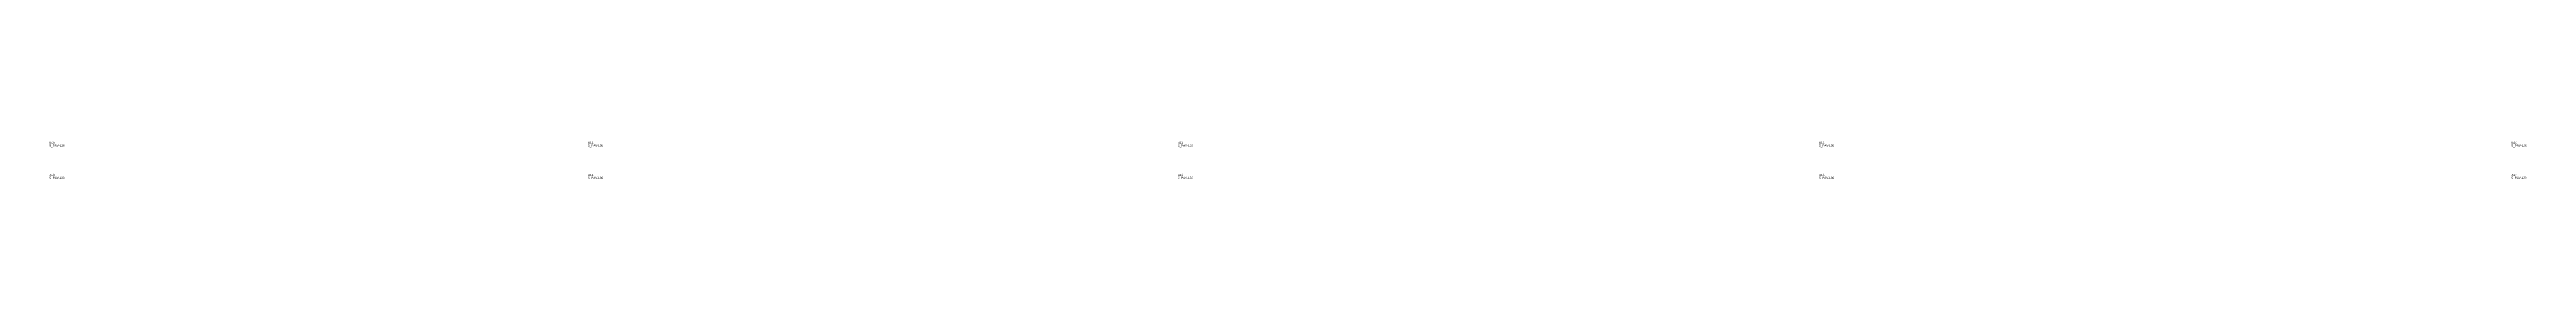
# Model space of a CAD drawing. Header units: metres. Extents: x 222 to 51559, y 5 to 202.
# Drawn here: x 6322 to 12214, y 100 to 191 of the extents above; entities that cross this region are included whole.
import ezdxf

# ---------------------------------------------------------------- set-up
doc = ezdxf.new("R2010")
doc.units = ezdxf.units.M
doc.layers.add('3', color=3, linetype='CONTINUOUS')
doc.layers.add('AUX00', color=7, linetype='CONTINUOUS')
doc.styles.add('STR_STANDARD', font='arial.ttf')

msp = doc.modelspace()

# ---------------------------------------------------------------- texts
at = {"layer": '3', "style": 'STR_STANDARD'}
for s, p in [('B10', (6322.2, 185.5)), ('B10', (6322.2, 185.5)), ('B11', (7603.2, 185.5)), ('B11', (7603.2, 185.5)), ('B12', (9006.2, 185.5)), ('B12', (9006.2, 185.5)), ('B13', (10531.2, 185.5)), ('B13', (10531.2, 185.5)), ('B14', (12178.2, 185.5)), ('B14', (12178.2, 185.5)), ('A10', (6322.2, 108.5)), ('A10', (6322.2, 108.5)), ('A11', (7603.2, 108.5)), ('A11', (7603.2, 108.5)), ('A12', (9006.2, 108.5)), ('A12', (9006.2, 108.5)), ('A13', (10531.2, 108.5)), ('A13', (10531.2, 108.5)), ('A14', (12178.2, 108.5)), ('A14', (12178.2, 108.5))]:
    msp.add_text(s, height=5, dxfattribs=at).set_placement(p)
at = {"layer": 'AUX00', "style": 'STR_STANDARD'}
for p in [(6322.2, 178.5), (6322.2, 178.5), (7603.2, 178.5), (7603.2, 178.5), (9006.2, 178.5), (9006.2, 178.5), (10531.2, 178.5), (10531.2, 178.5), (12178.2, 178.5), (12178.2, 178.5), (6322.2, 101.5), (6322.2, 101.5), (7603.2, 101.5), (7603.2, 101.5), (9006.2, 101.5), (9006.2, 101.5), (10531.2, 101.5), (10531.2, 101.5), (12178.2, 101.5), (12178.2, 101.5)]:
    msp.add_text('5_PAV-L36', height=5, dxfattribs=at).set_placement(p)

doc.saveas('drawing.dxf')
